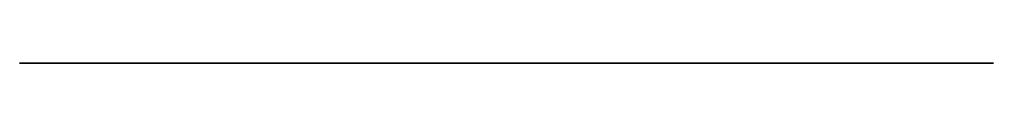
# Model space of a CAD drawing. Extents: x -219 to 0, y -3 to -3.
import ezdxf

# ---------------------------------------------------------------- set-up
doc = ezdxf.new("R2010")
doc.units = 0

msp = doc.modelspace()

# ---------------------------------------------------------------- linework, layer by layer
at = {"layer": 'layer0'}
msp.add_polyline3d([(0, -3, 0), (-219, -3, 0), (0, -3, 0), (0, -3, 39), (-219, -3, 39)], dxfattribs=at)

doc.saveas('drawing.dxf')
